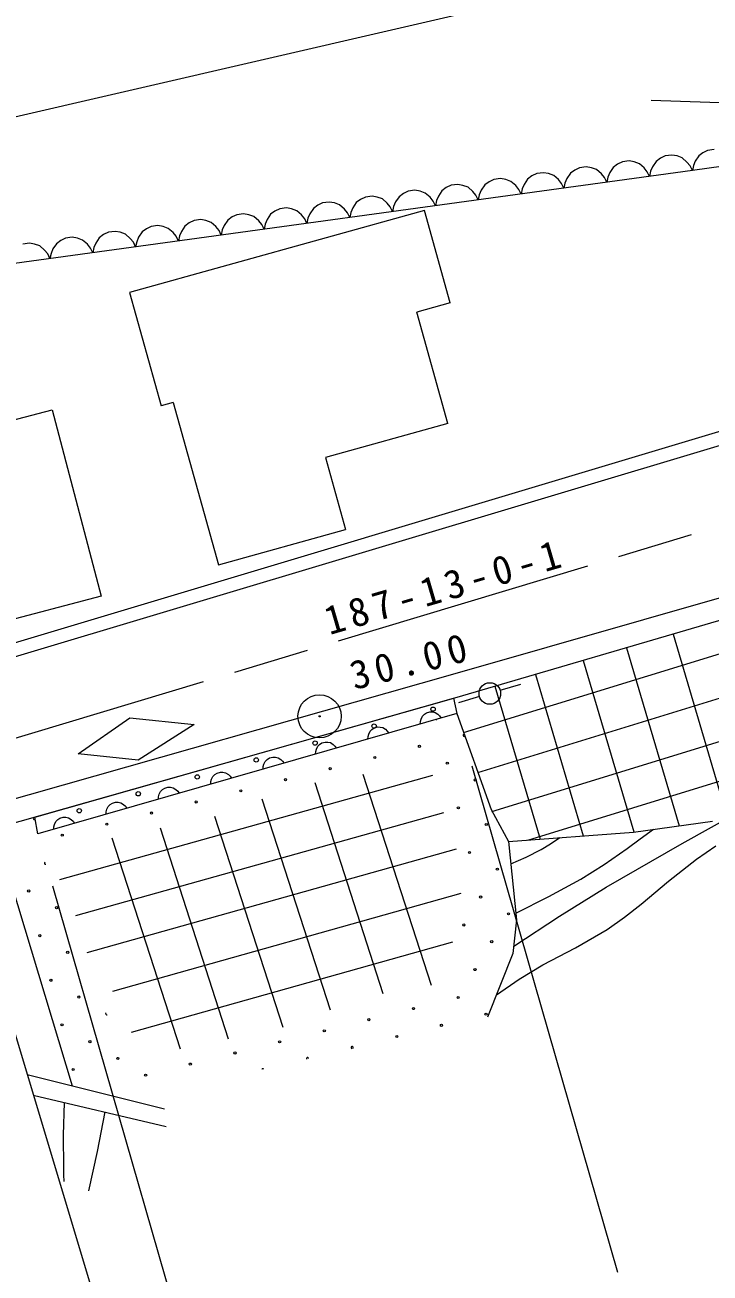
# Model space of a CAD drawing. Units: millimetres, scale not verified. Extents: x 40000 to 680000, y 20000 to 380000.
# Drawn here: x 76008 to 107595, y 240439 to 297998 of the extents above; entities that cross this region are included whole.
import ezdxf

# ---------------------------------------------------------------- set-up
doc = ezdxf.new("R2010")
doc.units = ezdxf.units.MM
doc.header["$LTSCALE"] = 1000
doc.linetypes.add('CHAIN', pattern=[18.5, 12, -1.5, 3.5, -1.5])
doc.layers.add('S-BGD', color=7, linetype='Continuous', lineweight=13)
doc.styles.add('ＭＳ ゴシック', font='')
doc.styles.get('ＭＳ ゴシック').set_extended_font_data('MS Gothic')

msp = doc.modelspace()

# ---------------------------------------------------------------- linework, layer by layer
at = {"layer": 'S-BGD'}
for p, q in [((63678, 291025), (165593, 314575)), ((104888, 294525), (107585, 294435)), ((107585, 294435), (110283, 294405)), ((122219, 293450), (106783, 291284)), ((105307, 291851), (105106, 291702)), ((105529, 291957), (105307, 291851)), ((105835, 291999), (105529, 291957)), ((106077, 291956), (105835, 291999)), ((106311, 291868), (106077, 291956)), ((106533, 291677), (106311, 291868)), ((107072, 291959), (106914, 291720)), ((107268, 292104), (107072, 291959)), ((107485, 292208), (107268, 292104)), ((107784, 292250), (107485, 292208)), ((106783, 291284), (65312, 285597)), ((101358, 291309), (101157, 291161)), ((101579, 291415), (101358, 291309)), ((101886, 291457), (101579, 291415)), ((102128, 291415), (101886, 291457)), ((102361, 291326), (102128, 291415)), ((102584, 291135), (102361, 291326)), ((103131, 291432), (102969, 291188)), ((103332, 291580), (103131, 291432)), ((103554, 291686), (103332, 291580)), ((103860, 291728), (103554, 291686)), ((104103, 291685), (103860, 291728)), ((104336, 291597), (104103, 291685)), ((104558, 291406), (104336, 291597)), ((104703, 291230), (104558, 291406)), ((104856, 291251), (104808, 291013)), ((104943, 291459), (104856, 291251)), ((105106, 291702), (104943, 291459)), ((106678, 291500), (106533, 291677)), ((106783, 291284), (106678, 291500)), ((106829, 291516), (106783, 291284)), ((106914, 291720), (106829, 291516)), ((97408, 290767), (97207, 290619)), ((97630, 290873), (97408, 290767)), ((97936, 290915), (97630, 290873)), ((98178, 290873), (97936, 290915)), ((98412, 290784), (98178, 290873)), ((98634, 290594), (98412, 290784)), ((99182, 290890), (99019, 290646)), ((99383, 291038), (99182, 290890)), ((99605, 291144), (99383, 291038)), ((99911, 291186), (99605, 291144)), ((100153, 291144), (99911, 291186)), ((100386, 291055), (100153, 291144)), ((100609, 290864), (100386, 291055)), ((100754, 290688), (100609, 290864)), ((100859, 290471), (100754, 290688)), ((100907, 290709), (100859, 290471)), ((100994, 290917), (100907, 290709)), ((101157, 291161), (100994, 290917)), ((102728, 290959), (102584, 291135)), ((102834, 290742), (102728, 290959)), ((102881, 290980), (102834, 290742)), ((102969, 291188), (102881, 290980)), ((104808, 291013), (104703, 291230)), ((92011, 290103), (91705, 290061)), ((92254, 290061), (92011, 290103)), ((93458, 290226), (93257, 290078)), ((93680, 290332), (93458, 290226)), ((93986, 290374), (93680, 290332)), ((94228, 290331), (93986, 290374)), ((94462, 290243), (94228, 290331)), ((94684, 290052), (94462, 290243)), ((95069, 290105), (94982, 289897)), ((95232, 290348), (95069, 290105)), ((95433, 290497), (95232, 290348)), ((95655, 290603), (95433, 290497)), ((95961, 290645), (95655, 290603)), ((96203, 290602), (95961, 290645)), ((96437, 290514), (96203, 290602)), ((96659, 290323), (96437, 290514)), ((96804, 290146), (96659, 290323)), ((96909, 289929), (96804, 290146)), ((96957, 290167), (96909, 289929)), ((97044, 290376), (96957, 290167)), ((97207, 290619), (97044, 290376)), ((98779, 290417), (98634, 290594)), ((98884, 290200), (98779, 290417)), ((98932, 290438), (98884, 290200)), ((99019, 290646), (98932, 290438)), ((88062, 289561), (87756, 289519)), ((88304, 289519), (88062, 289561)), ((89308, 289536), (89145, 289292)), ((89509, 289684), (89308, 289536)), ((89731, 289790), (89509, 289684)), ((90037, 289832), (89731, 289790)), ((90279, 289790), (90037, 289832)), ((90512, 289701), (90279, 289790)), ((90735, 289510), (90512, 289701)), ((91120, 289563), (91033, 289355)), ((91283, 289807), (91120, 289563)), ((91484, 289955), (91283, 289807)), ((91705, 290061), (91484, 289955)), ((92487, 289972), (92254, 290061)), ((92709, 289781), (92487, 289972)), ((92854, 289605), (92709, 289781)), ((92960, 289388), (92854, 289605)), ((93007, 289626), (92960, 289388)), ((93095, 289834), (93007, 289626)), ((93257, 290078), (93095, 289834)), ((94829, 289876), (94684, 290052)), ((94934, 289659), (94829, 289876)), ((94982, 289897), (94934, 289659)), ((94435, 289438), (80835, 285660)), ((83806, 288978), (83584, 288872)), ((84112, 289020), (83806, 288978)), ((84354, 288977), (84112, 289020)), ((84588, 288889), (84354, 288977)), ((85358, 288994), (85195, 288751)), ((85559, 289143), (85358, 288994)), ((85781, 289249), (85559, 289143)), ((86087, 289290), (85781, 289249)), ((86329, 289248), (86087, 289290)), ((86563, 289160), (86329, 289248)), ((86785, 288969), (86563, 289160)), ((86930, 288792), (86785, 288969)), ((87170, 289022), (87083, 288813)), ((87333, 289265), (87170, 289022)), ((87534, 289413), (87333, 289265)), ((87756, 289519), (87534, 289413)), ((88538, 289430), (88304, 289519)), ((88760, 289240), (88538, 289430)), ((88905, 289063), (88760, 289240)), ((89010, 288846), (88905, 289063)), ((89058, 289084), (89010, 288846)), ((89145, 289292), (89058, 289084)), ((90880, 289334), (90735, 289510)), ((90985, 289117), (90880, 289334)), ((91033, 289355), (90985, 289117)), ((95618, 285179), (94435, 289438)), ((79857, 288436), (79635, 288330)), ((80163, 288478), (79857, 288436)), ((80405, 288436), (80163, 288478)), ((80638, 288347), (80405, 288436)), ((81408, 288453), (81246, 288209)), ((81609, 288601), (81408, 288453)), ((81831, 288707), (81609, 288601)), ((82137, 288749), (81831, 288707)), ((82380, 288707), (82137, 288749)), ((82613, 288618), (82380, 288707)), ((82835, 288427), (82613, 288618)), ((82980, 288251), (82835, 288427)), ((83221, 288480), (83133, 288272)), ((83383, 288724), (83221, 288480)), ((83584, 288872), (83383, 288724)), ((84810, 288698), (84588, 288889)), ((84955, 288522), (84810, 288698)), ((85060, 288305), (84955, 288522)), ((85108, 288543), (85060, 288305)), ((85195, 288751), (85108, 288543)), ((87035, 288575), (86930, 288792)), ((87083, 288813), (87035, 288575)), ((76213, 287936), (75907, 287895)), ((76455, 287894), (76213, 287936)), ((76689, 287806), (76455, 287894)), ((76911, 287615), (76689, 287806)), ((77459, 287911), (77296, 287668)), ((77660, 288059), (77459, 287911)), ((77882, 288165), (77660, 288059)), ((78188, 288207), (77882, 288165)), ((78430, 288165), (78188, 288207)), ((78663, 288076), (78430, 288165)), ((78886, 287886), (78663, 288076)), ((79031, 287709), (78886, 287886)), ((79271, 287938), (79184, 287730)), ((79434, 288182), (79271, 287938)), ((79635, 288330), (79434, 288182)), ((80861, 288156), (80638, 288347)), ((81006, 287980), (80861, 288156)), ((81111, 287763), (81006, 287980)), ((81159, 288001), (81111, 287763)), ((81246, 288209), (81159, 288001)), ((83086, 288034), (82980, 288251)), ((83133, 288272), (83086, 288034)), ((77056, 287438), (76911, 287615)), ((77161, 287221), (77056, 287438)), ((77209, 287459), (77161, 287221)), ((77296, 287668), (77209, 287459)), ((79136, 287492), (79031, 287709)), ((79184, 287730), (79136, 287492)), ((80835, 285660), (82285, 280438)), ((95618, 285179), (94076, 284751)), ((95503, 279612), (94076, 284751)), ((82843, 280593), (82285, 280438)), ((82843, 280593), (84925, 273097)), ((140168, 280755), (95722, 268044)), ((70049, 278352), (77265, 280251)), ((77265, 280251), (79527, 271659)), ((140272, 279966), (95554, 266881)), ((108598, 279423), (70582, 268015)), ((95503, 279612), (89862, 278045)), ((108671, 278791), (70762, 267416)), ((96234, 265370), (140543, 279002)), ((89862, 278045), (90785, 274724)), ((96891, 263526), (141074, 277118)), ((97532, 261728), (141591, 275282)), ((84925, 273097), (90785, 274724)), ((79527, 271659), (74067, 270222)), ((105895, 269907), (108356, 261578)), ((103743, 269277), (106167, 261071)), ((101738, 268690), (104075, 260780)), ((95722, 268044), (72549, 261461)), ((99545, 268048), (101744, 260603)), ((97680, 267503), (99763, 260453)), ((97921, 267313), (98877, 267604)), ((95554, 266881), (72857, 260433)), ((76457, 261456), (95772, 266944)), ((95772, 266944), (95924, 266240)), ((96963, 267026), (96004, 266742)), ((95924, 266240), (76606, 260690)), ((78465, 264377), (80838, 266041)), ((80838, 266041), (83815, 265736)), ((94242, 265876), (94273, 265987)), ((94273, 265987), (94334, 266119)), ((94334, 266119), (94423, 266207)), ((94423, 266207), (94527, 266273)), ((94527, 266273), (94676, 266315)), ((94676, 266315), (94798, 266314)), ((94798, 266314), (94920, 266287)), ((94920, 266287), (95044, 266208)), ((95044, 266208), (95129, 266131)), ((95129, 266131), (95197, 266031)), ((95924, 266240), (97503, 261811)), ((83815, 265736), (81230, 264089)), ((91858, 265293), (91919, 265425)), ((91919, 265425), (92009, 265513)), ((92009, 265513), (92112, 265579)), ((92112, 265579), (92261, 265622)), ((92261, 265622), (92383, 265621)), ((92383, 265621), (92506, 265593)), ((92506, 265593), (92630, 265515)), ((92630, 265515), (92714, 265437)), ((92714, 265437), (92782, 265337)), ((94236, 265755), (94242, 265876)), ((99192, 260410), (115942, 265563)), ((89505, 264731), (89594, 264819)), ((89594, 264819), (89697, 264885)), ((89697, 264885), (89846, 264928)), ((89846, 264928), (89969, 264927)), ((89969, 264927), (90091, 264900)), ((90091, 264900), (90215, 264821)), ((90215, 264821), (90300, 264744)), ((91821, 265061), (91828, 265183)), ((91828, 265183), (91858, 265293)), ((81230, 264089), (78465, 264377)), ((87282, 264192), (87431, 264235)), ((87431, 264235), (87554, 264233)), ((87554, 264233), (87676, 264206)), ((87676, 264206), (87800, 264127)), ((89406, 264367), (89413, 264489)), ((89413, 264489), (89444, 264599)), ((89444, 264599), (89505, 264731)), ((90300, 264744), (90367, 264644)), ((86992, 263674), (86998, 263795)), ((86998, 263795), (87029, 263906)), ((87029, 263906), (87090, 264038)), ((87090, 264038), (87179, 264126)), ((87179, 264126), (87282, 264192)), ((87800, 264127), (87885, 264050)), ((87885, 264050), (87953, 263950)), ((96614, 263837), (103322, 240483)), ((77621, 258581), (94818, 263404)), ((84577, 262980), (84583, 263102)), ((84583, 263102), (84614, 263212)), ((84614, 263212), (84675, 263344)), ((84675, 263344), (84764, 263432)), ((84764, 263432), (84868, 263498)), ((84868, 263498), (85017, 263541)), ((85017, 263541), (85139, 263540)), ((85139, 263540), (85261, 263512)), ((85261, 263512), (85386, 263434)), ((85386, 263434), (85470, 263356)), ((85470, 263356), (85538, 263256)), ((89366, 263069), (92512, 253338)), ((91589, 263446), (94735, 253715)), ((72083, 263015), (80843, 233820)), ((82169, 262408), (82199, 262518)), ((82199, 262518), (82260, 262650)), ((82260, 262650), (82350, 262738)), ((82350, 262738), (82453, 262804)), ((82453, 262804), (82602, 262847)), ((82602, 262847), (82724, 262846)), ((82724, 262846), (82847, 262819)), ((82847, 262819), (82971, 262740)), ((82971, 262740), (83055, 262663)), ((83055, 262663), (83123, 262563)), ((79785, 261825), (79846, 261957)), ((79846, 261957), (79935, 262045)), ((79935, 262045), (80038, 262111)), ((80038, 262111), (80187, 262154)), ((80187, 262154), (80310, 262152)), ((80310, 262152), (80432, 262125)), ((80432, 262125), (80556, 262046)), ((80556, 262046), (80641, 261969)), ((80641, 261969), (80708, 261869)), ((82162, 262287), (82169, 262408)), ((86933, 262314), (90079, 252583)), ((106304, 260250), (109844, 262215)), ((76606, 260690), (76457, 261456)), ((77431, 261263), (77520, 261351)), ((77520, 261351), (77623, 261417)), ((77623, 261417), (77772, 261460)), ((77772, 261460), (77895, 261459)), ((77895, 261459), (78017, 261431)), ((78017, 261431), (78141, 261353)), ((78141, 261353), (78226, 261276)), ((78347, 256923), (95322, 261685)), ((79747, 261593), (79754, 261714)), ((79754, 261714), (79785, 261825)), ((84752, 261517), (87898, 251786)), ((97503, 261811), (98300, 260342)), ((74601, 260929), (78181, 249075)), ((77333, 260899), (77339, 261021)), ((77339, 261021), (77370, 261131)), ((77370, 261131), (77431, 261263)), ((78226, 261276), (78294, 261175)), ((82235, 260972), (85381, 251241)), ((98300, 260342), (104062, 260779)), ((104062, 260779), (107712, 261286)), ((104380, 260461), (104983, 260907)), ((80012, 260510), (83158, 250779)), ((98300, 260342), (98677, 256735)), ((99814, 259977), (100239, 260240)), ((100239, 260240), (100664, 260522)), ((102807, 258241), (106304, 260250)), ((103773, 260020), (104380, 260461)), ((78873, 255229), (95909, 260007)), ((98407, 259317), (99125, 259621)), ((99125, 259621), (99814, 259977)), ((102715, 259286), (103773, 260020)), ((106965, 259521), (107867, 260146)), ((101634, 258609), (102715, 259286)), ((105673, 258512), (106965, 259521)), ((100155, 257800), (101634, 258609)), ((104418, 257455), (105673, 258512)), ((85016, 231412), (77296, 258288)), ((80055, 253446), (96119, 257952)), ((100661, 256904), (102807, 258241)), ((98645, 257042), (100155, 257800)), ((103656, 256845), (104418, 257455)), ((98677, 256735), (98510, 255183)), ((98546, 255515), (100661, 256904)), ((102859, 256283), (103656, 256845)), ((101387, 255440), (102859, 256283)), ((80924, 251555), (95730, 255708)), ((98510, 255183), (97335, 252247)), ((99887, 254650), (101387, 255440)), ((98800, 253986), (99887, 254650)), ((97744, 253270), (98800, 253986)), ((76110, 249593), (82436, 248009)), ((76394, 248648), (82517, 247198)), ((77821, 248310), (77771, 246799)), ((79689, 247867), (79330, 246043)), ((77771, 246799), (77781, 245285)), ((79330, 246043), (78931, 244225)), ((77781, 245285), (77789, 244976)), ((77789, 244976), (77797, 244668))]:
    msp.add_line(p, q, dxfattribs=at)
at = {"layer": 'S-BGD', "linetype": 'CHAIN'}
msp.add_line((72753, 264261), (120544, 278659), dxfattribs=at)
at = {"layer": 'S-BGD'}
for centre, radius in [((97442, 267168), 498), ((89591, 266114), 995), ((94825, 266444), 99.5), ((89591, 266114), 30), ((92106, 265663), 99.5), ((89388, 264882), 99.5), ((94196, 264727), 49.7), ((86669, 264101), 99.5), ((92137, 264215), 49.7), ((90079, 263703), 49.7), ((95481, 263954), 49.7), ((83951, 263321), 99.5), ((88020, 263190), 49.7), ((96767, 263180), 49.7), ((81232, 262540), 99.5), ((85962, 262678), 49.7), ((83903, 262166), 49.7), ((95993, 261895), 49.7), ((78514, 261759), 99.5), ((81845, 261654), 49.7), ((79786, 261142), 49.7), ((97279, 261122), 49.7), ((77727, 260630), 49.7), ((96506, 259836), 49.7), ((97791, 259063), 49.7), ((76181, 258059), 49.7), ((77466, 257286), 49.7), ((97018, 257778), 49.7), ((98303, 257005), 49.7), ((96245, 256493), 49.7), ((76693, 256000), 49.7), ((97530, 255719), 49.7), ((77978, 255227), 49.7), ((96757, 254434), 49.7), ((77205, 253942), 49.7), ((78491, 253169), 49.7), ((93925, 252636), 49.7), ((95983, 253149), 49.7), ((91866, 252124), 49.7), ((97269, 252375), 49.7), ((77717, 251883), 49.7), ((89808, 251612), 49.7), ((95210, 251863), 49.7), ((79003, 251110), 49.7), ((87749, 251100), 49.7), ((93152, 251351), 49.7), ((80288, 250337), 49.7), ((85691, 250588), 49.7), ((78229, 249825), 49.7), ((83632, 250076), 49.7), ((81573, 249564), 49.7)]:
    msp.add_circle(centre, radius, dxfattribs=at)
for centre, start, end in [((94969, 266012), 260.547, 311.50674), ((96255, 265239), 80.20667, 319.04221), ((76442, 261403), 125.36871, 310.29364), ((76442, 261403), 71.77493, 86.34622), ((76954, 259344), 123.13147, 281.2149), ((79776, 252395), 112.11526, 292.23114), ((91093, 250839), 311.90451, 254.30219), ((86976, 249815), 37.57632, 168.63037), ((89034, 250327), 359.74643, 206.46028)]:
    msp.add_arc(centre, 49.7, start, end, dxfattribs=at)

# ---------------------------------------------------------------- texts
at = {"layer": 'S-BGD', "char_height": 1320, "attachment_point": 7, "style": 'ＭＳ ゴシック'}
for s, insert, rotation in [('\\T1.28;187-13-0-1', (90049, 269836), 16.3), ('\\T1.28;30.00', (91196, 267305), 14.4)]:
    msp.add_mtext(s, dxfattribs=dict(at, insert=insert, rotation=rotation))

doc.saveas('drawing.dxf')
